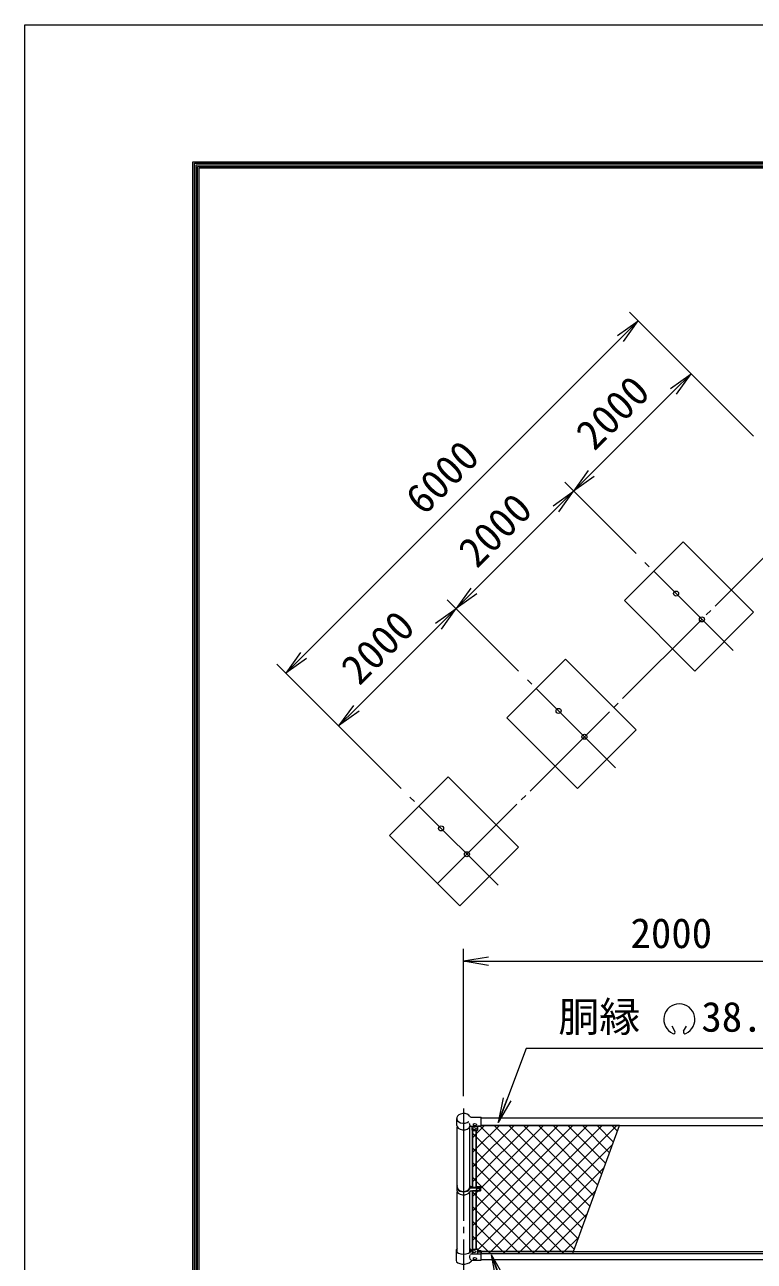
# Model space of a CAD drawing. Units: millimetres, scale not verified, with parts at other scales. Extents: x -12600 to 12600, y -8910 to 8910.
# Drawn here: x -12600 to -9087, y 2953 to 8910 of the extents above; entities that cross this region are included whole.
import ezdxf
from ezdxf.enums import TextEntityAlignment as Align

# ---------------------------------------------------------------- set-up
doc = ezdxf.new("R2010")
doc.units = ezdxf.units.MM
doc.header["$LTSCALE"] = 30
doc.linetypes.add('LONG_CHAIN', pattern=[21, 18, -1, 1, -1])
for name, color, linetype, lineweight in [('0-0_D-TTL', 7, 'Continuous', 9), ('0-3_D-STR1', 1, 'Continuous', 9), ('0-4_D-STR4', 7, 'Continuous', 9), ('0-6_D-BMK', 2, 'LONG_CHAIN', 9), ('0-7_D-STR3', 3, 'Continuous', 9), ('0-8_D-STR2', 7, 'Continuous', 9), ('0-9_D-STR-DIM', 7, 'Continuous', 9), ('0-A_0', 7, 'Continuous', 9), ('0-D_D-STR-TXT', 7, 'Continuous', 9)]:
    doc.layers.add(name, color=color, linetype=linetype, lineweight=lineweight)
doc.styles.add('ＭＳ ゴシック', font='')
doc.styles.get('ＭＳ ゴシック').set_extended_font_data('MS Gothic')

# ---------------------------------------------------------------- blocks, each defined once
blk = doc.blocks.new('_Open')
at = {"layer": '0-A_0'}
blk.add_line((-30, 5), (0, 0), dxfattribs=at)
blk.add_lwpolyline([(-30, -5), (0, 0), (-30, 0)], dxfattribs=at)

msp = doc.modelspace()

# ---------------------------------------------------------------- linework, layer by layer
at = {"layer": '0-0_D-TTL', "color": 2}
msp.add_lwpolyline([(-12600, 8910), (12600, 8910), (12600, -8910), (-12600, -8910)], close=True, dxfattribs=at)
at = {"layer": '0-0_D-TTL'}
for points in [[(-11790, 8250), (11790, 8250), (11790, -8250), (-11790, -8250)], [(-11782.5, 8242.5), (11782.5, 8242.5), (11782.5, -8242.5), (-11782.5, -8242.5)], [(-11775, 8235), (11775, 8235), (11775, -8235), (-11775, -8235)], [(-11767.5, 8227.5), (11767.5, 8227.5), (11767.5, -8227.5), (-11767.5, -8227.5)], [(-11760, 8220), (11760, 8220), (11760, -8220), (-11760, -8220)]]:
    msp.add_lwpolyline(points, close=True, dxfattribs=at)
at = {"layer": '0-3_D-STR1'}
for p, q in [((-10402.11, 3644.75), (-8572.11, 3644.75)), ((-10517.36, 3307.98), (-10517.36, 3599.37)), ((-10456.86, 3307.98), (-10456.86, 3599.37)), ((-10402.11, 3606.65), (-8572.11, 3606.65)), ((-10517.36, 2995.02), (-10517.36, 3286.97)), ((-10456.86, 2995.02), (-10456.86, 3286.97)), ((-10402.11, 2999.94), (-8572.11, 2999.94)), ((-10402.11, 2990.35), (-8572.11, 2990.35)), ((-10402.11, 2961.84), (-8572.11, 2961.84))]:
    msp.add_line(p, q, dxfattribs=at)
for centre in [(-9463.77, 6169.88), (-9339.32, 6045.43), (-10029.45, 5604.19), (-9905, 5479.74), (-10595.14, 5038.51), (-10470.69, 4914.06)]:
    msp.add_circle(centre, 12.1, dxfattribs=at)
at = {"layer": '0-4_D-STR4'}
for points in [[(-9712.67, 6135.94), (-9429.83, 6418.78), (-9090.42, 6079.37), (-9373.26, 5796.53)], [(-10278.35, 5570.25), (-9995.51, 5853.09), (-9656.1, 5513.68), (-9938.94, 5230.84)], [(-10844.04, 5004.57), (-10561.2, 5287.41), (-10221.79, 4948), (-10504.63, 4665.16)]]:
    msp.add_lwpolyline(points, close=True, dxfattribs=at)
at = {"layer": '0-6_D-BMK'}
for p, q in [((-9189.41, 5895.52), (-9613.67, 6319.78)), ((-9755.1, 5329.84), (-10179.36, 5754.1)), ((-10320.78, 4764.15), (-10745.05, 5188.41)), ((-10487.11, 3688.28), (-10487.11, -4776.72))]:
    msp.add_line(p, q, dxfattribs=at)
msp.add_lwpolyline([(-10612.11, 4772.64), (-8773.63, 6611.11), (-4773.63, 6611.11), (-2935.15, 4772.64)], dxfattribs=at)
at = {"layer": '0-7_D-STR3'}
for p, q in [((-10520.46, 3641.15), (-10520.46, 3610)), ((-10451.81, 3647.4), (-10402.11, 3647.4)), ((-10402.11, 3604), (-10402.11, 3647.4)), ((-10455.1, 3603.39), (-10452.11, 3604)), ((-10452.11, 3604), (-10402.11, 3604)), ((-10445.11, 3584.99), (-10445.11, 3604)), ((-10444.61, 3309.13), (-10444.61, 3583.67)), ((-10443.11, 3582.99), (-10422.11, 3582.99)), ((-10425.61, 3309.13), (-10425.61, 3582.99)), ((-10420.11, 3584.99), (-10420.11, 3604)), ((-10519.91, 3310.72), (-10519.91, 3295.87)), ((-10456.26, 3288.05), (-10451.71, 3292.14)), ((-10454.63, 3313.93), (-10444.61, 3313.93)), ((-10454.63, 3307.5), (-10405.11, 3307.5)), ((-10444.61, 3312.31), (-10454.31, 3312.31)), ((-10405.11, 3309.13), (-10454.31, 3309.13)), ((-10450.37, 3292.65), (-10405.11, 3292.65)), ((-10444.61, 3010.62), (-10444.61, 3292.65)), ((-10425.61, 3313.93), (-10405.11, 3313.93)), ((-10405.11, 3312.31), (-10425.61, 3312.31)), ((-10425.61, 3011.29), (-10425.61, 3292.65)), ((-10405.11, 3313.93), (-10405.11, 3292.65)), ((-10523.21, 3005.89), (-10523.21, 2956.5)), ((-10523.21, 3005.27), (-10523.21, 2956.5)), ((-10447.31, 3002.89), (-10453.31, 3010.92)), ((-10453.31, 2988.72), (-10402.11, 2988.72)), ((-10445.11, 2998.72), (-10449.11, 2998.72)), ((-10447.31, 3002.89), (-10445.11, 3002.89)), ((-10445.11, 3011.06), (-10445.11, 2988.72)), ((-10443.11, 3011.29), (-10422.11, 3011.29)), ((-10425.61, 3013.06), (-10422.11, 3013.06)), ((-10420.11, 3011.06), (-10420.11, 2988.72)), ((-10420.11, 3002.89), (-10402.11, 3002.89)), ((-10402.11, 2998.72), (-10420.11, 2998.72)), ((-10402.11, 2958.89), (-10402.11, 3002.89)), ((-10447.31, 2958.89), (-10453.31, 2950.86)), ((-10447.31, 2958.89), (-10402.11, 2958.89))]:
    msp.add_line(p, q, dxfattribs=at)
for centre, radius, start, end in [((-10451.81, 3652.4), 5, 209.57458, 270), ((-10437.35, 3620.58), 22.6, 187.65953, 225.20187), ((-10443.11, 3584.99), 2, 180, 270), ((-10422.11, 3584.99), 2, 270, 0), ((-10450.37, 3290.65), 2, 90, 131.89291), ((-10440.04, 2974.84), 19.2, 151.1736, 234.22449), ((-10443.11, 3011.06), 2, 138.59038, 180), ((-10443.11, 3009.29), 2, 90, 180), ((-10422.11, 3011.06), 2, 0, 90), ((-10422.11, 3009.29), 2, 0, 90)]:
    msp.add_arc(centre, radius, start, end, dxfattribs=at)
for centre, major_axis, ratio, start_param, end_param in [((-10487.11, 3641.15), (-33.35, 0), 0.707107, 3.5232, 8.7266286), ((-10487.11, 3610), (-33.35, 0), 0.707107, 6.2831853, 9.1405716), ((-10487.11, 3310.72), (-32.8, 0), 0.701717, 5.8862655, 9.2845337), ((-10487.11, 3295.87), (-32.8, 0), 0.701717, 6.2831853, 9.0783105), ((-10487.11, 3310.72), (-30.5, 0), 0.701311, 6.1550608, 9.5529025), ((-10487.11, 3310.72), (-32.8, 0), 0.701717, 3.2818369, 3.5385125), ((-10487.11, 3004.68), (-36.12, 0), 0.489413, 5.7050499, 10.0029133), ((-10487.11, 2957.09), (-36.12, 0), 0.489413, 0.0333908, 2.781222)]:
    msp.add_ellipse(centre, major_axis=major_axis, ratio=ratio, start_param=start_param, end_param=end_param, dxfattribs=at)
for centre, major_axis in [((-10435.11, 3591.63), (8, 0)), ((-10432.11, 3610.35), (8, 0)), ((-10417.11, 3300.08), (-8, 0)), ((-10435.11, 2999.27), (-8, 0)), ((-10432.11, 2965.33), (-8, 0))]:
    msp.add_ellipse(centre, major_axis=major_axis, ratio=0.707107, dxfattribs=at)
at = {"layer": '0-8_D-STR2'}
for p, q in [((-10425.61, 3566.44), (-10385.41, 3606.65)), ((-10425.61, 3495.73), (-10314.7, 3606.65)), ((-10425.61, 3425.02), (-10243.99, 3606.65)), ((-10425.61, 3354.31), (-10173.28, 3606.65)), ((-10425.61, 3212.89), (-10031.85, 3606.65)), ((-10425.61, 3142.18), (-9961.14, 3606.65)), ((-10425.61, 3071.47), (-9890.43, 3606.65)), ((-10420.11, 3006.26), (-9819.72, 3606.65)), ((-9915.79, 3112.69), (-10407.1, 3604)), ((-10405.11, 3304.1), (-10102.57, 3606.65)), ((-9896.92, 3164.53), (-10339.04, 3606.65)), ((-9878.05, 3216.38), (-10268.33, 3606.65)), ((-9859.18, 3268.22), (-10197.61, 3606.65)), ((-9840.32, 3320.06), (-10126.9, 3606.65)), ((-9821.45, 3371.9), (-10056.19, 3606.65)), ((-9802.58, 3423.74), (-9985.48, 3606.65)), ((-9783.71, 3475.58), (-9914.77, 3606.65)), ((-9764.84, 3527.43), (-9844.06, 3606.65)), ((-9745.97, 3579.27), (-9773.35, 3606.65)), ((-10425.61, 3551.8), (-10444.61, 3570.8)), ((-10444.61, 3547.44), (-10425.61, 3566.44)), ((-9934.66, 3060.85), (-10425.61, 3551.8)), ((-10285.01, 2999.94), (-9769.03, 3515.92)), ((-10425.61, 3481.09), (-10444.61, 3500.09)), ((-10444.61, 3476.73), (-10425.61, 3495.73)), ((-9953.53, 3009.01), (-10425.61, 3481.09)), ((-10425.61, 3410.38), (-10444.61, 3429.38)), ((-10444.61, 3406.02), (-10425.61, 3425.02)), ((-10015.17, 2999.94), (-10425.61, 3410.38)), ((-10214.3, 2999.94), (-9809.49, 3404.75)), ((-10425.61, 3339.67), (-10444.61, 3358.67)), ((-10444.61, 3335.31), (-10425.61, 3354.31)), ((-10085.88, 2999.94), (-10425.61, 3339.67)), ((-10444.61, 3292.65), (-10444.61, 3010.62)), ((-10425.61, 3268.96), (-10444.61, 3287.96)), ((-10143.59, 2999.94), (-9849.96, 3293.57)), ((-10425.61, 3198.25), (-10444.61, 3217.25)), ((-10156.59, 2999.94), (-10425.61, 3268.96)), ((-10444.61, 3193.89), (-10425.61, 3212.89)), ((-10227.3, 2999.94), (-10425.61, 3198.25)), ((-10072.88, 2999.94), (-9890.42, 3182.4)), ((-10425.61, 3127.54), (-10444.61, 3146.54)), ((-10444.61, 3123.18), (-10425.61, 3142.18)), ((-10298.01, 2999.94), (-10425.61, 3127.54)), ((-10425.61, 3056.83), (-10444.61, 3075.83)), ((-10444.61, 3052.47), (-10425.61, 3071.47)), ((-10368.72, 2999.94), (-10425.61, 3056.83)), ((-10002.17, 2999.94), (-9930.88, 3071.22)), ((-10359.13, 2990.35), (-10368.72, 2999.94)), ((-10288.42, 2990.35), (-10298.01, 2999.94)), ((-10294.6, 2990.35), (-10285.01, 2999.94)), ((-10217.71, 2990.35), (-10227.3, 2999.94)), ((-10223.89, 2990.35), (-10214.3, 2999.94)), ((-10147, 2990.35), (-10156.59, 2999.94)), ((-10153.18, 2990.35), (-10143.59, 2999.94)), ((-10076.29, 2990.35), (-10085.88, 2999.94)), ((-10082.47, 2990.35), (-10072.88, 2999.94)), ((-10005.58, 2990.35), (-10015.17, 2999.94)), ((-10011.76, 2990.35), (-10002.17, 2999.94))]:
    msp.add_line(p, q, dxfattribs=at)
for points in [[(-10444.61, 3583.67), (-10444.61, 3309.13), (-10425.61, 3309.13), (-10425.61, 3582.99), (-10443.11, 3582.99)], [(-10422.11, 3582.99), (-10425.61, 3582.99), (-10425.61, 3313.93), (-10405.11, 3313.93), (-10405.11, 3292.65), (-10425.61, 3292.65), (-10425.61, 3013.06), (-10422.11, 3013.06)], [(-10402.11, 3606.65), (-10402.11, 3604), (-10420.11, 3604), (-10420.11, 3584.99)], [(-10420.11, 3011.06), (-10420.11, 3002.89), (-10402.11, 3002.89), (-10402.11, 2999.94), (-9956.83, 2999.94), (-9736.01, 3606.65), (-10402.11, 3606.65)], [(-10365.31, 2990.35), (-10355.72, 2999.94), (-9749.01, 3606.65)], [(-10443.11, 3011.29), (-10425.61, 3011.29), (-10425.61, 3292.65), (-10444.61, 3292.65)], [(-10444.61, 3264.6), (-10425.61, 3283.6), (-10416.56, 3292.65)]]:
    msp.add_lwpolyline(points, dxfattribs=at)
for points in [[(-10402.11, 3002.89), (-10420.11, 3002.89), (-10420.11, 2998.72), (-10402.11, 2998.72)], [(-10402.11, 2998.72), (-10420.11, 2998.72), (-10420.11, 2988.72), (-10402.11, 2988.72)], [(-9956.83, 2999.94), (-10402.11, 2999.94), (-10402.11, 2998.72), (-10402.11, 2990.35), (-9960.32, 2990.35)]]:
    msp.add_lwpolyline(points, close=True, dxfattribs=at)
for centre, start, end in [((-10443.11, 3584.99), 221.40962, 270), ((-10422.11, 3584.99), 270, 0), ((-10443.11, 3009.29), 90, 138.59038), ((-10422.11, 3011.06), 0, 90)]:
    msp.add_arc(centre, 2, start, end, dxfattribs=at)
at = {"layer": '0-9_D-STR-DIM'}
for p, q in [((-9090.42, 6927.9), (-9688.34, 7525.82)), ((-11258.11, 5871.19), (-9730.76, 7398.54)), ((-9090.42, 6927.9), (-9433.78, 7271.26)), ((-9872.18, 6748), (-9476.2, 7143.98)), ((-9656.1, 6362.21), (-9999.46, 6705.57)), ((-9656.1, 6362.21), (-9999.46, 6705.57)), ((-10437.87, 6182.31), (-10041.89, 6578.29)), ((-10221.79, 5796.53), (-10565.15, 6139.89)), ((-10221.79, 5796.53), (-10565.15, 6139.89)), ((-11003.55, 5616.63), (-10607.57, 6012.61)), ((-10787.47, 5230.84), (-11385.39, 5828.76)), ((-10787.47, 5230.84), (-11130.83, 5574.2)), ((-10487.11, 3748.28), (-10487.11, 4458.28)), ((-10367.11, 4398.28), (-8607.11, 4398.28))]:
    msp.add_line(p, q, dxfattribs=at)
at = {"layer": '0-D_D-STR-TXT'}
for p, q in [((-9468.83, 4061.21), (-9482.65, 4085.15)), ((-9427.22, 4061.21), (-9413.4, 4085.15)), ((-10196.84, 2560.71), (-10351.66, 2981.67))]:
    msp.add_line(p, q, dxfattribs=at)
msp.add_lwpolyline([(-8557.47, 3977.91), (-10186.15, 3977.91), (-10319.18, 3622.75)], dxfattribs=at)
for centre, radius, start, end in [((-9448.02, 4118.42), 75.01, 294.32478, 245.67522), ((-9475.67, 4057.07), 7.9, 245.67522, 30), ((-9420.38, 4057.07), 7.9, 150, 294.32478)]:
    msp.add_arc(centre, radius, start, end, dxfattribs=at)

# ---------------------------------------------------------------- block references
at = {"layer": '0-9_D-STR-DIM', "xscale": 4, "yscale": 4}
for p, rotation in [((-9645.91, 7483.39), 45), ((-9391.35, 7228.83), 45), ((-9957.04, 6663.15), 225), ((-9957.04, 6663.15), 45), ((-10522.72, 6097.46), 225), ((-10522.72, 6097.46), 45), ((-11342.97, 5786.33), 225), ((-11088.41, 5531.78), 225), ((-10487.11, 4398.28), 180)]:
    msp.add_blockref('_Open', p, dxfattribs=dict(at, rotation=rotation))
at = {"layer": '0-D_D-STR-TXT', "xscale": 4, "yscale": 4}
for p, rotation in [((-10319.88, 3620.88), 249.46512), ((-10352.35, 2983.55), 110.19261)]:
    msp.add_blockref('_Open', p, dxfattribs=dict(at, rotation=rotation))

# ---------------------------------------------------------------- texts
at = {"layer": '0-9_D-STR-DIM', "style": 'ＭＳ ゴシック'}
for s, p in [('2000', (-9826.92, 6821.89)), ('6000', (-10647.7, 6510.23)), ('2000', (-10392.61, 6256.2)), ('2000', (-10958.3, 5690.52))]:
    msp.add_text(s, height=144.3, rotation=45, dxfattribs=at).set_placement(p, align=Align.BOTTOM_LEFT)
msp.add_text('2000', height=144.3, dxfattribs=at).set_placement((-9682.86, 4418.52), align=Align.BOTTOM_LEFT)
at = {"layer": '0-D_D-STR-TXT', "style": 'ＭＳ ゴシック'}
msp.add_text('胴縁 \u300038.1x1.6', height=144.3, dxfattribs=at).set_placement((-10030.33, 4015.66), align=Align.BOTTOM_LEFT)

doc.saveas('drawing.dxf')
